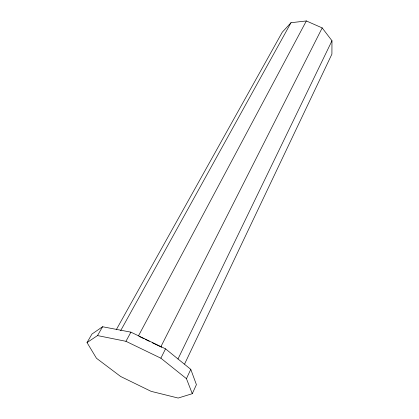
<?xml version="1.0" encoding="UTF-8"?>
<svg xmlns="http://www.w3.org/2000/svg" width="419" height="419" viewBox="0 0 419 419"><rect width="100%" height="100%" fill="white"/><g stroke="black" fill="none" stroke-linecap="round" stroke-linejoin="round"><path stroke-width="0.63" d="M116.356 329.575L282.28 32.184L291.011 22.71L306.352 20.95L322.195 27.916L331.974 40.758L331.906 54.124L184.59 364.032M192.29 393.692L196.406 384.658L190.786 369.359L165.536 348.854L130.906 332.157L102.582 326.747L91.955 334.053L87.026 342.564L96.47 358.266L120.656 376.498L151.102 391.341L178.169 398.05L192.29 393.692L186.445 378.65L160.865 358.193L125.946 341.307L97.522 335.577L87.026 342.564M186.445 378.65L190.786 369.359M177.981 358.999L331.974 40.758M160.865 358.193L165.536 348.854M160.854 346.77L322.195 27.916M138.432 335.954L306.352 20.95M125.946 341.307L130.906 332.157M120.698 330.607L291.011 22.71M97.522 335.577L102.582 326.747M139.344 336.494L144.042 338.756M145.22 339.322L149.332 341.307M152.265 342.721L161.661 347.251"/></g></svg>
